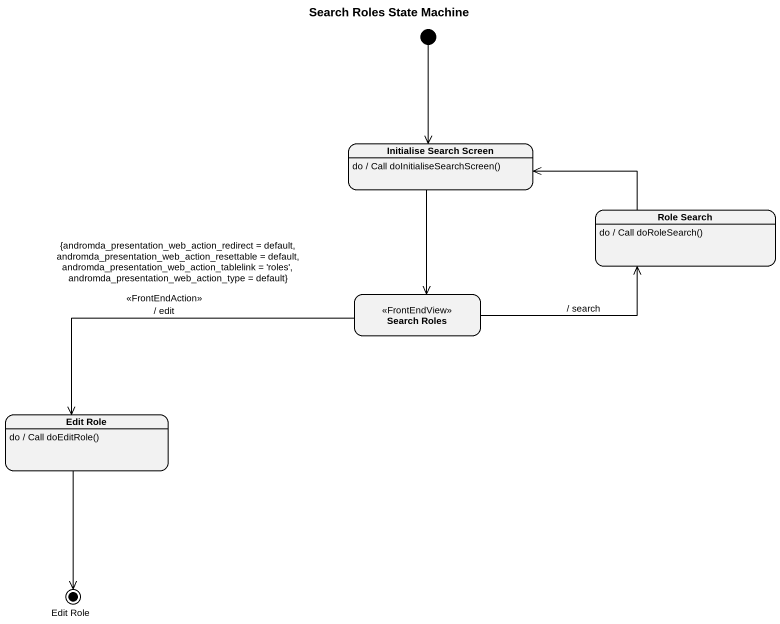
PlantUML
@startuml
title Search Roles State Machine
hide empty description
state "Initialise Search Screen" as Initialise_Search_Screen
Initialise_Search_Screen : do / Call doInitialiseSearchScreen()
state "Role Search" as Role_Search
Role_Search : do / Call doRoleSearch()
state "Search Roles" as Search_Roles <<FrontEndView>>
state "Edit Role" as Edit_Role
Edit_Role : do / Call doEditRole()
state "Edit Role" as Edit_Role_2 <<end>>
[*] --> Initialise_Search_Screen
Initialise_Search_Screen --> Search_Roles
Role_Search -left-> Initialise_Search_Screen
Search_Roles -right-> Role_Search : / search
Search_Roles -left-> Edit_Role : {andromda_presentation_web_action_redirect = default, andromda_presentation_web_action_resettable = default, andromda_presentation_web_action_tablelink = 'roles', andromda_presentation_web_action_type = default}\n<<FrontEndAction>>\n/ edit
Edit_Role --> Edit_Role_2
@enduml
